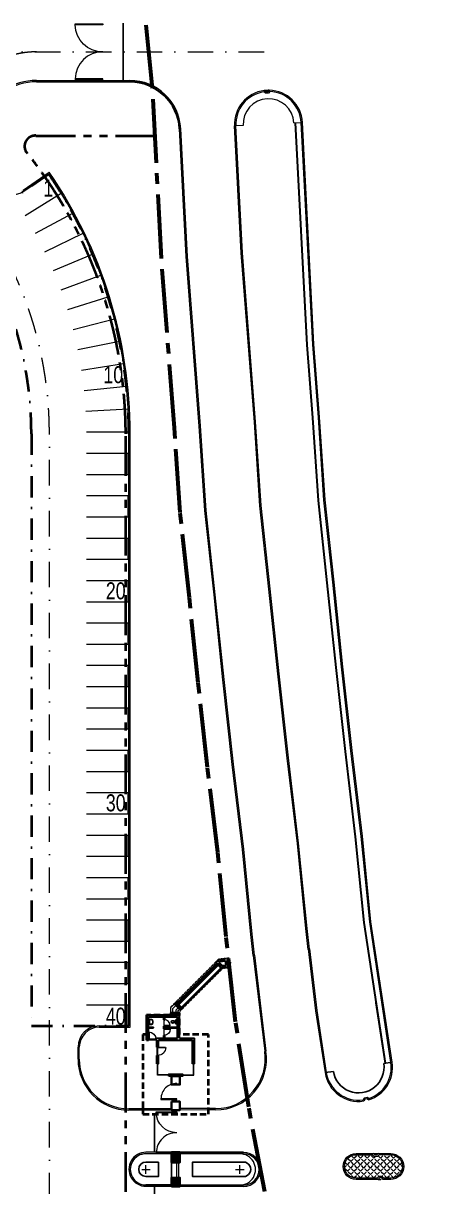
# Model space of a CAD drawing. Header units: inches. Extents: x 5542223 to 12533222, y 497239 to 5189502.
# Drawn here: x 7199867 to 7247434, y 2111526 to 2248627 of the extents above; entities that cross this region are included whole.
import ezdxf

# ---------------------------------------------------------------- set-up
doc = ezdxf.new("R2010")
doc.units = ezdxf.units.IN
doc.header["$MEASUREMENT"] = 0
for name, pattern in [('CENTER2', [1.125, 0.75, -0.125, 0.125, -0.125]), ('DASHDOT', [1, 0.5, -0.25, 0, -0.25]), ('DASHED2', [0.375, 0.25, -0.125]), ('HIDDEN', [0.375, 0.25, -0.125]), ('HIDDEN2', [0.1875, 0.125, -0.0625]), ('PHANTOM2', [1.25, 0.625, -0.125, 0.125, -0.125, 0.125, -0.125])]:
    doc.linetypes.add(name, pattern=pattern)
doc.layers.get('0').update_dxf_attribs({"color": 1})
for name, color, linetype, lineweight in [('Area_parking', 7, 'DASHDOT', 40), ('common', 7, 'Continuous', 13), ('DIM', 7, 'Continuous', 15), ('DOOR', 7, 'Continuous', 9), ('ELE', 7, 'Continuous', 13), ('Footpath', 8, 'Continuous', 5), ('grid', 7, 'CENTER2', 9), ('GuardHouse', 7, 'Continuous', 40), ('hatch', 8, 'Continuous', 9), ('landscape', 7, 'Continuous', 5), ('ME-glass', 7, 'Continuous', 13), ('ME-PROP-FITTINGS', 7, 'Continuous', 18), ('ME-ROAD', 7, 'Continuous', 20), ('ME-WALL', 7, 'Continuous', 30), ('ME-ZERO', 7, 'Continuous', 20), ('new site profile', 7, 'CENTER2', 60), ('PARKING NO TXT', 7, 'Continuous', 9), ('PROJECTION', 7, 'HIDDEN', 18), ('Road', 7, 'Continuous', 15), ('Road_center', 7, 'DASHDOT', 13), ('Road_CStone', 8, 'Continuous', 15), ('ROW', 7, 'PHANTOM2', 40), ('S_Curbstone', 8, 'Continuous', 30), ('S_Road', 7, 'Continuous', 20), ('section', 7, 'Continuous', 35)]:
    doc.layers.add(name, color=color, linetype=linetype, lineweight=lineweight)
doc.layers.add('ME-Text', color=6, linetype='Continuous')
doc.styles.add('Parking_txt', font='arial.ttf', dxfattribs={"width": 0.75})

# ---------------------------------------------------------------- blocks, each defined once
blk = doc.blocks.new('WC')
for p, q in [((0, -225), (0, 225)), ((50, 275), (150, 275)), ((200, -225), (200, 225)), ((200, 20), (278, 20)), ((278, -83), (278, 83)), ((388, -14), (388, 14)), ((50, -275), (150, -275)), ((200, -20), (278, -20))]:
    blk.add_line(p, q)
for centre, radius, start, end in [((50, 225), 50, 90, 180), ((150, 225), 50, 0, 90), ((318, 83), 40, 110.56999, 180), ((578, -610), 780, 90, 110.56999), ((488, 14), 100, 98.21321, 180), ((578, -610), 730, 90, 98.21321), ((578, 19), 151, 41.42367, 90), ((578, 19), 101, 41.42367, 90), ((570, 0), 120, 315.60189, 44.39811), ((570, 0), 170, 315.60189, 44.39811), ((50, -225), 50, 180, 270), ((150, -225), 50, 270, 360), ((318, -83), 40, 180, 249.43001), ((578, 610), 780, 249.43001, 270), ((488, -14), 100, 180, 261.78679), ((578, 610), 730, 261.78679, 270), ((578, -19), 101, 270, 318.57633), ((578, -19), 151, 270, 318.57633)]:
    blk.add_arc(centre, radius, start, end)
blk = doc.blocks.new('WB-61X51')
for p, q in [((-299, 354), (-286, 19)), ((-266, 0), (266, 0)), ((-239, 366), (-233, 216)), ((-149, 510), (149, 510)), ((-144, 465), (144, 465)), ((-139, 125), (139, 125)), ((233, 216), (239, 366)), ((286, 19), (299, 354))]:
    blk.add_line(p, q)
for centre, radius, start, end in [((-149, 360), 150, 90, 182.24574), ((-266, 20), 20, 182.24574, 270), ((-144, 370), 95, 90, 182.24574), ((-139, 220), 95, 182.24574, 270), ((139, 220), 95, 270, 357.75426), ((144, 370), 95, 357.75426, 90), ((149, 360), 150, 357.75426, 90), ((266, 20), 20, 270, 357.75426)]:
    blk.add_arc(centre, radius, start, end)
blk = doc.blocks.new('door left')
at = {"lineweight": 20}
for p, q in [((0.43, 0.94), (0.43, 0)), ((0.47, 0.94), (0.47, 0))]:
    blk.add_line(p, q, dxfattribs=at)
at = {"lineweight": 5}
blk.add_arc((0.47, 0), 0.944, 90, 180, dxfattribs=at)
blk = doc.blocks.new('A$C6ED64923')
at = {"ltscale": 3}
blk.add_lwpolyline([(100, 0), (100, 2400), (0, 2400), (0, 0)], close=True, dxfattribs=at)
blk.add_arc((75, 25), 2375, 359.39691, 89.39691, dxfattribs=at)

msp = doc.modelspace()

# ---------------------------------------------------------------- hatches: boundary and pattern name
at = {"layer": 'Footpath'}
h = msp.add_hatch(dxfattribs=at)
h.set_pattern_fill('ANGLE', color=256, scale=2000, angle=45, style=0)
h.set_pattern_definition([(45, (4558887.1, 1606594.7), (-388.90873, 388.90873), [400, -150]), (135, (4558887.1, 1606594.7), (-388.90873, -388.90873), [400, -150])])
h.paths.add_polyline_path([(7241501.785, 2115096.843), (7241242.46, 2115096.843), (7241042.46, 2115296.843), (7239115.624, 2115296.843, 0.492511268), (7237777.925, 2113557.199), (7241782.917, 2113557.199)])
h.paths.add_polyline_path([(7243186.514, 2115296.843), (7241833.293, 2115296.843), (7241633.293, 2115096.843), (7241501.785, 2115096.843), (7241782.917, 2113557.199), (7244524.212, 2113557.199, 0.492511268)])
h.paths.add_polyline_path([(7244524.212, 2113557.199), (7241782.917, 2113557.199), (7241934.22, 2112728.577), (7242193.545, 2112728.577), (7242393.545, 2112528.577), (7243186.514, 2112528.577, 0.3400232755)])
h.paths.add_polyline_path([(7241782.917, 2113557.199), (7237777.925, 2113557.199, 0.340023384), (7239115.624, 2112528.577), (7241602.713, 2112528.577), (7241802.713, 2112728.577), (7241934.22, 2112728.577)])
at = {"layer": 'landscape'}
h = msp.add_hatch(color=256, dxfattribs=at)
h.paths.add_polyline_path([(7218328.067, 2115581.932), (7217828.069, 2115581.922), (7217828.069, 2114582.037), (7218328.067, 2114582.037)])
h.paths.add_polyline_path([(7217828.069, 2115581.922), (7217328.067, 2115581.911), (7217328.067, 2114582.037), (7217828.069, 2114582.037)])
h = msp.add_hatch(color=256, dxfattribs=at)
h.paths.add_polyline_path([(7218328.067, 2115581.932), (7217828.069, 2115581.922), (7217828.069, 2114582.037), (7218328.067, 2114582.037)])
h.paths.add_polyline_path([(7217828.069, 2115581.922), (7217328.067, 2115581.911), (7217328.067, 2114582.037), (7217828.069, 2114582.037)])
h = msp.add_hatch(color=256, dxfattribs=at)
h.paths.add_polyline_path([(7218328.067, 2115581.932), (7217828.069, 2115581.922), (7217828.069, 2114582.037), (7218328.067, 2114582.037)])
h.paths.add_polyline_path([(7217828.069, 2115581.922), (7217328.067, 2115581.911), (7217328.067, 2114582.037), (7217828.069, 2114582.037)])
h = msp.add_hatch(color=256, dxfattribs=at)
h.paths.add_polyline_path([(7218328.067, 2112582.037), (7217828.069, 2112582.037), (7217828.069, 2111582.037), (7218328.067, 2111582.037)])
h.paths.add_polyline_path([(7217828.069, 2112582.037), (7217328.067, 2112582.037), (7217328.067, 2111582.037), (7217828.069, 2111582.037)])
h = msp.add_hatch(color=256, dxfattribs=at)
h.paths.add_polyline_path([(7218328.067, 2112582.037), (7217828.069, 2112582.037), (7217828.069, 2111582.037), (7218328.067, 2111582.037)])
h.paths.add_polyline_path([(7217828.069, 2112582.037), (7217328.067, 2112582.037), (7217328.067, 2111582.037), (7217828.069, 2111582.037)])
h = msp.add_hatch(color=256, dxfattribs=at)
h.paths.add_polyline_path([(7218328.067, 2112582.037), (7217828.069, 2112582.037), (7217828.069, 2111582.037), (7218328.067, 2111582.037)])
h.paths.add_polyline_path([(7217828.069, 2112582.037), (7217328.067, 2112582.037), (7217328.067, 2111582.037), (7217828.069, 2111582.037)])

# ---------------------------------------------------------------- linework, layer by layer
for p, q in [((7211637.103, 2248621.967), (7211637.103, 2241882.199)), ((7236435.41, 2125122.526), (7235447.21, 2124969.355)), ((7242364.608, 2126041.552), (7243352.807, 2126194.723))]:
    msp.add_line(p, q)
at = {"color": 8}
msp.add_line((7217328.067, 2114582.037), (7217328.067, 2112582.037), dxfattribs=at)
at = {"ltscale": 0.1}
for points in [[(7215828.067, 2114431.961), (7214327.873, 2114431.85, 0.9934548917), (7214317.104, 2112731.92), (7215828.067, 2112732.03)], [(7225825.743, 2112718.832, 1), (7225825.733, 2114432.087), (7225825.733, 2114432.087), (7219828.069, 2114432.074), (7219828.069, 2112718.798), (7225825.743, 2112718.832)]]:
    msp.add_lwpolyline(points, format="xyb", close=True, dxfattribs=at)
msp.add_circle((6864263.374, 1819279.277), 1322040.52)
msp.add_arc((7239400.009, 2125582.037), 3000, 188.81069169, 8.81078828)
at = {"layer": 'Area_parking', "ltscale": 5000}
msp.add_lwpolyline([(7212322.133, 2200257.199, 0.1505474289), (7202895.219, 2230856.386), (7193388.957, 2224384.834, -0.1505474289), (7200822.133, 2200257.199), (7200822.133, 2130469.001), (7212322.133, 2130469.001)], format="xyb", close=True, dxfattribs=at)
at = {"layer": 'common', "color": 6}
for p, q in [((7213828.07, 2113556.924), (7214828.07, 2113556.924)), ((7213828.07, 2113556.924), (7214828.07, 2113556.924)), ((7214328.07, 2113056.924), (7214328.07, 2114056.924)), ((7214328.07, 2113056.924), (7214328.07, 2114056.924))]:
    msp.add_line(p, q, dxfattribs=at)
at = {"layer": 'common', "color": 8}
for p, q in [((7224897.252, 2113557.199), (7225897.252, 2113557.199)), ((7224897.252, 2113557.199), (7225897.252, 2113557.199)), ((7225397.252, 2113057.199), (7225397.252, 2114057.199)), ((7225397.252, 2113057.199), (7225397.252, 2114057.199))]:
    msp.add_line(p, q, dxfattribs=at)
at = {"layer": 'DIM'}
msp.add_line((7214628.067, 2128800.808), (7214628.067, 2128800.808), dxfattribs=at)
msp.add_line((7214628.067, 2128800.808), (7214628.067, 2128800.808), dxfattribs=at)
at = {"layer": 'DOOR'}
for p, q in [((7216485.567, 2130460.808), (7216485.567, 2131210.808)), ((7216485.567, 2130460.808), (7216485.567, 2131210.808)), ((7216485.567, 2129365.808), (7216485.567, 2130115.808)), ((7216485.567, 2129365.808), (7216485.567, 2130115.808)), ((7215528.067, 2128915.808), (7214628.067, 2128915.808)), ((7215528.067, 2128915.808), (7214628.067, 2128915.808)), ((7215713.067, 2126970.808), (7215713.067, 2127970.808)), ((7215713.067, 2126970.808), (7215713.067, 2127970.808))]:
    msp.add_line(p, q, dxfattribs=at)
at = {"layer": 'ELE'}
for p, q in [((7217273.067, 2132627.889), (7217712.945, 2133067.768)), ((7217273.067, 2132627.889), (7217712.945, 2133067.768)), ((7217273.067, 2132627.889), (7217712.945, 2133067.768)), ((7217273.067, 2132005.808), (7217273.067, 2132627.889)), ((7217273.067, 2132005.808), (7217273.067, 2132627.889)), ((7217273.067, 2132005.808), (7217273.067, 2132627.889)), ((7217503.067, 2132532.62), (7217875.579, 2132905.133)), ((7217503.067, 2132532.62), (7217875.579, 2132905.133)), ((7217503.067, 2132532.62), (7217875.579, 2132905.133)), ((7217503.067, 2132005.808), (7217503.067, 2132532.62)), ((7217503.067, 2132005.808), (7217503.067, 2132532.62)), ((7217503.067, 2132005.808), (7217503.067, 2132532.62)), ((7217893.067, 2132371.077), (7218151.351, 2132629.361)), ((7217893.067, 2132371.077), (7218151.351, 2132629.361)), ((7217893.067, 2132371.077), (7218151.351, 2132629.361)), ((7217893.067, 2132005.808), (7217893.067, 2132371.077)), ((7217893.067, 2132005.808), (7217893.067, 2132371.077)), ((7217893.067, 2132005.808), (7217893.067, 2132371.077)), ((7218123.067, 2132275.808), (7218313.986, 2132466.727)), ((7218123.067, 2132275.808), (7218313.986, 2132466.727)), ((7218123.067, 2132275.808), (7218313.986, 2132466.727)), ((7218123.067, 2132005.808), (7218123.067, 2132275.808)), ((7218123.067, 2132005.808), (7218123.067, 2132275.808)), ((7218123.067, 2132005.808), (7218123.067, 2132275.808)), ((7215528.067, 2128800.808), (7214598.067, 2128800.808)), ((7215528.067, 2128800.808), (7214598.067, 2128800.808)), ((7215598.067, 2127970.808), (7215598.067, 2126970.808)), ((7215598.067, 2127970.808), (7215598.067, 2126970.808)), ((7217948.067, 2114582.037), (7217948.067, 2112582.037)), ((7218178.067, 2114582.037), (7218178.067, 2112582.037))]:
    msp.add_line(p, q, dxfattribs=at)
at = {"layer": 'grid', "ltscale": 0.1}
for p, q in [((7223887.928, 2137887.516), (7224384.931, 2137942.186)), ((7223887.928, 2137887.516), (7224384.931, 2137942.186)), ((7223887.928, 2137887.516), (7224384.931, 2137942.186)), ((7223887.928, 2137887.516), (7224384.931, 2137942.186)), ((7223985.039, 2137898.198), (7224136.43, 2137914.851)), ((7223985.039, 2137898.198), (7224136.43, 2137914.851)), ((7223985.039, 2137898.198), (7224136.43, 2137914.851)), ((7223985.039, 2137898.198), (7224136.43, 2137914.851))]:
    msp.add_line(p, q, dxfattribs=at)
at = {"layer": 'GuardHouse', "linetype": 'DASHED2', "ltscale": 3000}
msp.add_lwpolyline([(7218273.067, 2131748.04), (7214398.067, 2131748.04), (7214398.067, 2129453.04), (7213948.067, 2129453.04), (7213948.067, 2120093.04), (7221708.067, 2120093.04), (7221708.067, 2129453.04), (7218273.067, 2129453.04), (7218273.067, 2131748.04)], dxfattribs=at)
at = {"layer": 'hatch', "ltscale": 0.1}
msp.add_line((7217328.067, 2112557.065), (7217328.067, 2114761.217), dxfattribs=at)
msp.add_line((7217328.067, 2112557.065), (7217328.067, 2114761.217), dxfattribs=at)
at = {"layer": 'landscape'}
for p, q in [((7225788.728, 2236576.088), (7224790.077, 2236524.157)), ((7225788.728, 2236576.088), (7224790.077, 2236524.157)), ((7225788.728, 2236576.088), (7224790.077, 2236524.157)), ((7231780.632, 2236887.672), (7232779.283, 2236939.602)), ((7231780.632, 2236887.672), (7232779.283, 2236939.602)), ((7231780.632, 2236887.672), (7232779.283, 2236939.602))]:
    msp.add_line(p, q, dxfattribs=at)
msp.add_arc((7228784.68, 2236731.879), 3000, 2.97675786, 182.97673985, dxfattribs=at)
msp.add_arc((7228784.68, 2236731.879), 3000, 2.97675786, 182.97673985, dxfattribs=at)
msp.add_arc((7228784.68, 2236731.879), 3000, 2.97675786, 182.97673985, dxfattribs=at)
at = {"layer": 'ME-glass', "ltscale": 3}
for points in [[(7217028.067, 2124660.808), (7215688.067, 2124660.808), (7215688.067, 2126000.808)], [(7217028.067, 2124660.808), (7215688.067, 2124660.808), (7215688.067, 2126000.808)], [(7217028.067, 2124710.808), (7215738.067, 2124710.808), (7215738.067, 2126000.808)], [(7217028.067, 2124710.808), (7215738.067, 2124710.808), (7215738.067, 2126000.808)], [(7218628.067, 2124710.808), (7219918.067, 2124710.808), (7219918.067, 2126000.808)], [(7218628.067, 2124660.808), (7219968.067, 2124660.808), (7219968.067, 2126000.808)], [(7218628.067, 2124710.808), (7219918.067, 2124710.808), (7219918.067, 2126000.808)], [(7218628.067, 2124660.808), (7219968.067, 2124660.808), (7219968.067, 2126000.808)]]:
    msp.add_lwpolyline(points, dxfattribs=at)
at = {"layer": 'ME-ROAD', "color": 8, "ltscale": 3}
for p, q in [((7214328.129, 2115431.85), (7217328.067, 2115431.85)), ((7217203.067, 2115407.138), (7214328.129, 2115406.924)), ((7217203.067, 2115407.138), (7214328.129, 2115406.924)), ((7225397.252, 2115407.199), (7218203.067, 2115407.145)), ((7225397.252, 2115407.199), (7218203.067, 2115407.145)), ((7225825.731, 2115432.087), (7218328.067, 2115432.071)), ((7217328.07, 2111732.139), (7214328.071, 2111731.921)), ((7217328.07, 2111707.213), (7214328.071, 2111706.995)), ((7217328.07, 2111707.213), (7214328.071, 2111706.995)), ((7225835.848, 2111718.832), (7218328.07, 2111718.789)), ((7225397.252, 2111707.199), (7218328.07, 2111707.146)), ((7225397.252, 2111707.199), (7218328.07, 2111707.146))]:
    msp.add_line(p, q, dxfattribs=at)
at = {"layer": 'ME-ROAD', "ltscale": 3}
msp.add_line((7225397.284, 2111557.199), (7214328.07, 2111556.924), dxfattribs=at)
msp.add_line((7225397.284, 2111557.199), (7214328.07, 2111556.924), dxfattribs=at)
msp.add_lwpolyline([(7214328.07, 2111581.879), (7214328.07, 2111581.85), (7225825.734, 2111582.087), (7225825.734, 2111568.804, 0.999978184), (7225825.734, 2115568.804), (7225825.734, 2115582.087), (7214328.134, 2115581.85), (7214328.134, 2115581.82, 1.0000159649)], format="xyb", close=True, dxfattribs=at)
at = {"layer": 'ME-ROAD', "color": 8, "ltscale": 3}
for centre, start, end in [((7214328.07, 2113581.85), 89.99817058, 270), ((7214328.07, 2113581.85), 89.99817058, 270), ((7214328.07, 2113556.924), 89.99817058, 270), ((7214328.07, 2113556.924), 89.99817058, 270), ((7214328.07, 2113556.924), 89.99817058, 270), ((7214328.07, 2113556.924), 89.99817058, 270), ((7225397.252, 2113557.199), 270, 90.00182921), ((7225397.252, 2113557.199), 270, 90.00182921), ((7225825.69, 2113568.804), 270.00124998, 89.99875002)]:
    msp.add_arc(centre, 1850, start, end, dxfattribs=at)
at = {"layer": 'ME-Text', "color": 7, "ltscale": 0.1}
for p, q in [((7215328.069, 2120093.04), (7215328.069, 2115569.158)), ((7215328.069, 2107020.808), (7215328.069, 2111568.592))]:
    msp.add_line(p, q, dxfattribs=at)
at = {"layer": 'ME-WALL', "ltscale": 3}
for p, q in [((7214398.067, 2131775.808), (7218273.067, 2131775.808)), ((7214398.067, 2128800.808), (7214398.067, 2131775.808)), ((7214398.067, 2131775.808), (7218273.067, 2131775.808)), ((7214398.067, 2128800.808), (7214398.067, 2131775.808)), ((7214628.067, 2131545.808), (7218043.067, 2131545.808)), ((7214628.067, 2128800.808), (7214628.067, 2131545.808)), ((7214628.067, 2131545.808), (7218043.067, 2131545.808)), ((7214628.067, 2128800.808), (7214628.067, 2131545.808)), ((7216428.067, 2131210.808), (7216428.067, 2131545.808)), ((7216428.067, 2131210.808), (7216428.067, 2131545.808)), ((7216428.067, 2131210.808), (7216543.067, 2131210.808)), ((7216428.067, 2131210.808), (7216543.067, 2131210.808)), ((7216543.067, 2131210.808), (7216543.067, 2131545.808)), ((7216543.067, 2131210.808), (7216543.067, 2131545.808)), ((7218043.067, 2129030.808), (7218043.067, 2131545.808)), ((7218043.067, 2129030.808), (7218043.067, 2131545.808)), ((7218273.067, 2129030.808), (7218273.067, 2131775.808)), ((7218273.067, 2129030.808), (7218273.067, 2131775.808)), ((7214628.067, 2130345.808), (7215228.067, 2130345.808)), ((7214628.067, 2130345.808), (7215228.067, 2130345.808)), ((7214628.067, 2130230.808), (7215228.067, 2130230.808)), ((7214628.067, 2130230.808), (7215228.067, 2130230.808)), ((7215228.067, 2130230.808), (7215228.067, 2130345.808)), ((7215228.067, 2130230.808), (7215228.067, 2130345.808)), ((7216428.067, 2130115.808), (7216428.067, 2130460.808)), ((7216428.067, 2130460.808), (7216543.067, 2130460.808)), ((7216428.067, 2130115.808), (7216428.067, 2130460.808)), ((7216428.067, 2130460.808), (7216543.067, 2130460.808)), ((7216428.067, 2130115.808), (7216543.067, 2130115.808)), ((7216428.067, 2130115.808), (7216543.067, 2130115.808)), ((7216428.067, 2129030.808), (7216428.067, 2129365.808)), ((7216428.067, 2129365.808), (7216543.067, 2129365.808)), ((7216428.067, 2129030.808), (7216428.067, 2129365.808)), ((7216428.067, 2129365.808), (7216543.067, 2129365.808)), ((7216543.067, 2130345.808), (7216543.067, 2130460.808)), ((7216543.067, 2130345.808), (7216543.067, 2130460.808)), ((7216543.067, 2130345.808), (7218043.067, 2130345.808)), ((7216543.067, 2130345.808), (7218043.067, 2130345.808)), ((7216543.067, 2130115.808), (7216543.067, 2130230.808)), ((7216543.067, 2130230.808), (7218043.067, 2130230.808)), ((7216543.067, 2130115.808), (7216543.067, 2130230.808)), ((7216543.067, 2130230.808), (7218043.067, 2130230.808)), ((7216543.067, 2129030.808), (7216543.067, 2129365.808)), ((7216543.067, 2129030.808), (7216543.067, 2129365.808)), ((7214398.067, 2128800.808), (7214628.067, 2128800.808)), ((7214398.067, 2128800.808), (7214628.067, 2128800.808)), ((7215528.067, 2129030.808), (7218043.067, 2129030.808)), ((7215528.067, 2128800.808), (7215528.067, 2129030.808)), ((7215528.067, 2129030.808), (7218043.067, 2129030.808)), ((7215528.067, 2128800.808), (7215528.067, 2129030.808)), ((7215528.067, 2128800.808), (7215598.067, 2128800.808)), ((7215528.067, 2128800.808), (7215598.067, 2128800.808)), ((7215598.067, 2127970.808), (7215598.067, 2128800.808)), ((7215598.067, 2127970.808), (7215598.067, 2128800.808)), ((7215598.067, 2127970.808), (7215828.067, 2127970.808)), ((7215598.067, 2127970.808), (7215828.067, 2127970.808)), ((7215828.067, 2127970.808), (7215828.067, 2128800.808)), ((7215828.067, 2128800.808), (7219828.067, 2128800.808)), ((7215828.067, 2127970.808), (7215828.067, 2128800.808)), ((7215828.067, 2128800.808), (7219828.067, 2128800.808)), ((7218273.067, 2129030.808), (7220058.067, 2129030.808)), ((7218273.067, 2129030.808), (7220058.067, 2129030.808)), ((7218273.067, 2129030.808), (7220058.067, 2129030.808)), ((7218273.067, 2129030.808), (7220058.067, 2129030.808)), ((7219828.067, 2126000.808), (7219828.067, 2128800.808)), ((7219828.067, 2126000.808), (7219828.067, 2128800.808)), ((7220058.067, 2126000.808), (7220058.067, 2129030.808)), ((7220058.067, 2126000.808), (7220058.067, 2129030.808)), ((7220058.067, 2126000.808), (7220058.067, 2129030.808)), ((7220058.067, 2126000.808), (7220058.067, 2129030.808)), ((7215598.067, 2126000.808), (7215598.067, 2126970.808)), ((7215598.067, 2126970.808), (7215828.067, 2126970.808)), ((7215598.067, 2126000.808), (7215598.067, 2126970.808)), ((7215598.067, 2126970.808), (7215828.067, 2126970.808)), ((7215828.067, 2126000.808), (7215828.067, 2126970.808)), ((7215828.067, 2126000.808), (7215828.067, 2126970.808)), ((7215598.067, 2126000.808), (7215828.067, 2126000.808)), ((7215598.067, 2126000.808), (7215828.067, 2126000.808)), ((7220058.067, 2126000.808), (7219828.067, 2126000.808)), ((7220058.067, 2126000.808), (7219828.067, 2126000.808))]:
    msp.add_line(p, q, dxfattribs=at)
msp.add_lwpolyline([(7217028.067, 2124570.808), (7217028.067, 2124800.808), (7218628.067, 2124800.808), (7218628.067, 2124570.808), (7217028.067, 2124570.808)], dxfattribs=at)
msp.add_lwpolyline([(7217028.067, 2124570.808), (7217028.067, 2124800.808), (7218628.067, 2124800.808), (7218628.067, 2124570.808), (7217028.067, 2124570.808)], dxfattribs=at)
at = {"layer": 'new site profile', "ltscale": 10000}
msp.add_lwpolyline([(7228347.133, 2110957.199), (7226447.133, 2120957.199), (7224897.133, 2130957.199), (7223797.133, 2140957.199), (7222797.133, 2150957.199), (7221597.133, 2160957.199), (7220497.133, 2170957.199), (7219447.133, 2180957.199), (7218367.133, 2190957.199), (7217697.133, 2200957.199), (7216147.133, 2220957.199), (7215107.133, 2240957.199), (7212097.133, 2270957.199), (7211247.133, 2280957.199), (7210447.133, 2290957.199), (6916447.133, 2290957.199), (6916447.133, 2262957.199), (6761787.133, 2262957.199), (6761787.132, 2262957.199), (6513967.133, 2074507.199)], dxfattribs=at)
at = {"layer": 'PROJECTION', "ltscale": 0.2}
for p, q in [((7218653.397, 2132523.295), (7223408.595, 2137278.494)), ((7218653.397, 2132523.295), (7223408.595, 2137278.494)), ((7218653.397, 2132523.295), (7223408.595, 2137278.494)), ((7223408.595, 2137278.494), (7224246.394, 2137374.563)), ((7223408.595, 2137278.494), (7224246.394, 2137374.563)), ((7223408.595, 2137278.494), (7224246.394, 2137374.563))]:
    msp.add_line(p, q, dxfattribs=at)
msp.add_lwpolyline([(7224246.394, 2137374.563), (7224121.08, 2138467.402), (7222902.088, 2138327.622), (7217875.579, 2133301.113)], dxfattribs=at)
msp.add_lwpolyline([(7224246.394, 2137374.563), (7224121.08, 2138467.402), (7222902.088, 2138327.622), (7217875.579, 2133301.113)], dxfattribs=at)
msp.add_lwpolyline([(7224246.394, 2137374.563), (7224121.08, 2138467.402), (7222902.088, 2138327.622), (7217875.579, 2133301.113)], dxfattribs=at)
msp.add_lwpolyline([(7217223.067, 2132648.6), (7217223.067, 2131725.808), (7218323.067, 2131725.808), (7218323.067, 2132192.965), (7218653.397, 2132523.295), (7217875.579, 2133301.113)], close=True, dxfattribs=at)
msp.add_lwpolyline([(7217223.067, 2132648.6), (7217223.067, 2131725.808), (7218323.067, 2131725.808), (7218323.067, 2132192.965), (7218653.397, 2132523.295), (7217875.579, 2133301.113)], close=True, dxfattribs=at)
msp.add_lwpolyline([(7217223.067, 2132648.6), (7217223.067, 2131725.808), (7218323.067, 2131725.808), (7218323.067, 2132192.965), (7218653.397, 2132523.295), (7217875.579, 2133301.113)], close=True, dxfattribs=at)
at = {"layer": 'Road', "ltscale": 6000}
for p, q in [((7201421.263, 2241882.199), (7212444.739, 2241882.199)), ((7212322.133, 2130469.001), (7212322.133, 2200257.199)), ((7212472.133, 2130319.001), (7212472.133, 2200257.199)), ((7206322.133, 2126557.199), (7206322.133, 2127969.001))]:
    msp.add_line(p, q, dxfattribs=at)
at = {"layer": 'Road', "color": 8, "linetype": 'HIDDEN2', "ltscale": 5}
msp.add_line((7228873.911, 2240730.884), (7228286.347, 2240700.49), dxfattribs=at)
at = {"layer": 'Road'}
for p, q in [((7199866.791, 2228976.19), (7202934.631, 2231064.676)), ((7199951.202, 2228852.196), (7202895.219, 2230856.386)), ((7200085.626, 2225991.185), (7204352.816, 2228597.158)), ((7201306.167, 2223876.785), (7205696.955, 2226268.642)), ((7202420.698, 2221704.638), (7206924.351, 2223876.53)), ((7203426.497, 2219480.053), (7208032.002, 2221426.672)), ((7204321.102, 2217208.471), (7209017.2, 2218925.056)), ((7205102.328, 2214895.445), (7209877.538, 2216377.799)), ((7205768.264, 2212546.629), (7210610.91, 2213791.128)), ((7206317.282, 2210167.767), (7211215.525, 2211171.369)), ((7206748.039, 2207764.675), (7211689.903, 2208524.925)), ((7207059.483, 2205343.227), (7212032.886, 2205858.268)), ((7207250.852, 2202909.345), (7212243.634, 2203177.916)), ((7207321.679, 2200468.978), (7212321.633, 2200490.424)), ((7207332.402, 2197969.001), (7212322.133, 2197969.001)), ((7207332.402, 2195469.001), (7212322.133, 2195469.001)), ((7207332.402, 2192969.001), (7212322.133, 2192969.001)), ((7207332.402, 2190469.001), (7212322.133, 2190469.001)), ((7207332.402, 2187969.001), (7212322.133, 2187969.001)), ((7207332.402, 2185469.001), (7212322.133, 2185469.001)), ((7207332.402, 2182969.001), (7212322.133, 2182969.001)), ((7207332.402, 2180469.001), (7212322.133, 2180469.001)), ((7207332.402, 2177969.001), (7212322.133, 2177969.001)), ((7207332.402, 2175469.001), (7212322.133, 2175469.001)), ((7207332.402, 2172969.001), (7212322.133, 2172969.001)), ((7207332.402, 2170469.001), (7212322.133, 2170469.001)), ((7207332.402, 2167969.001), (7212322.133, 2167969.001)), ((7207332.402, 2165469.001), (7212322.133, 2165469.001)), ((7207332.402, 2162969.001), (7212322.133, 2162969.001)), ((7207332.402, 2160469.001), (7212322.133, 2160469.001)), ((7207332.402, 2157969.001), (7212322.133, 2157969.001)), ((7207332.402, 2155469.001), (7212322.133, 2155469.001)), ((7207332.402, 2152969.001), (7212322.133, 2152969.001)), ((7207332.402, 2150469.001), (7212322.133, 2150469.001)), ((7207332.402, 2147969.001), (7212322.133, 2147969.001)), ((7207332.402, 2145469.001), (7212322.133, 2145469.001)), ((7207332.402, 2142969.001), (7212322.133, 2142969.001)), ((7207332.402, 2140469.001), (7212322.133, 2140469.001)), ((7207332.402, 2137969.001), (7212322.133, 2137969.001)), ((7207332.402, 2135469.001), (7212322.133, 2135469.001)), ((7207332.402, 2132969.001), (7212322.133, 2132969.001)), ((7208822.133, 2130469.001), (7212322.133, 2130469.001)), ((7208822.133, 2130319.001), (7212472.133, 2130319.001))]:
    msp.add_line(p, q, dxfattribs=at)
at = {"layer": 'Road', "color": 8, "linetype": 'HIDDEN2', "ltscale": 10}
for p, q in [((7241132.876, 2115446.843), (7241742.876, 2115446.843)), ((7241693.129, 2112378.577), (7242303.129, 2112378.577))]:
    msp.add_line(p, q, dxfattribs=at)
at = {"layer": 'Road', "color": 8, "ltscale": 3}
for p, q in [((7241633.293, 2115096.843), (7241242.46, 2115096.843)), ((7241833.293, 2115296.843), (7241633.293, 2115096.843)), ((7243186.514, 2115296.843), (7241833.293, 2115296.843)), ((7241602.713, 2112528.577), (7241802.713, 2112728.577)), ((7242193.545, 2112728.577), (7241802.713, 2112728.577)), ((7242393.545, 2112528.577), (7242193.545, 2112728.577))]:
    msp.add_line(p, q, dxfattribs=at)
at = {"layer": 'Road', "ltscale": 3}
for points in [[(7228873.911, 2240730.884), (7228711.907, 2240552.619), (7228462.192, 2240540.686), (7228286.347, 2240700.49)], [(7240584.213, 2121761.348), (7240379.427, 2121888.181), (7240136.061, 2121830.973), (7240010.95, 2121628.968)], [(7241742.876, 2115446.843), (7241562.876, 2115266.843), (7241312.876, 2115266.843), (7241132.876, 2115446.843)], [(7242303.129, 2112378.577), (7242123.129, 2112558.577), (7241873.129, 2112558.577), (7241693.129, 2112378.577)]]:
    msp.add_lwpolyline(points, dxfattribs=at)
for points in [[(7241693.129, 2112378.577), (7239115.624, 2112378.577, -1), (7239115.624, 2115446.843), (7241132.876, 2115446.843)], [(7241742.876, 2115446.843), (7243186.514, 2115446.843, -0.9999996104), (7243186.514, 2112378.577), (7242303.129, 2112378.577)]]:
    msp.add_lwpolyline(points, format="xyb", dxfattribs=at)
at = {"layer": 'Road', "color": 8, "ltscale": 3}
for points in [[(7241602.713, 2112528.577), (7239115.624, 2112528.577, -1), (7239115.624, 2115296.843), (7241042.46, 2115296.843), (7241242.46, 2115096.843)], [(7243186.514, 2115296.843), (7243186.514, 2115296.843, -0.9999995899), (7243186.514, 2112528.577), (7242393.545, 2112528.577)]]:
    msp.add_lwpolyline(points, format="xyb", dxfattribs=at)
at = {"layer": 'Road', "ltscale": 6000}
for centre, radius, start, end in [((7201421.263, 2234757.199), 7125, 90, 218.43465083), ((7157947.133, 2200257.199), 54375, 0, 34.24575327), ((7157947.133, 2200257.199), 54525, 0, 34.40337597), ((7198544.343, 2230918.774), 2500, 217.06240505, 304.24575326), ((7212322.284, 2126557.262), 6000.151, 180.00059878, 269.99855443)]:
    msp.add_arc(centre, radius, start, end, dxfattribs=at)
at = {"layer": 'Road'}
for radius in [2500, 2350]:
    msp.add_arc((7208822.133, 2127969.001), radius, 90, 180, dxfattribs=at)
at = {"layer": 'Road_center', "ltscale": 6000}
for p, q in [((6985247.133, 2245257.199), (7228580.129, 2245257.199)), ((7202947.133, 2092162.198), (7202947.133, 2200257.199))]:
    msp.add_line(p, q, dxfattribs=at)
for centre, radius, start, end in [((7157947.133, 2200257.199), 45000, 0, 90), ((7201421.263, 2234757.199), 10500, 90, 218.43465083)]:
    msp.add_arc(centre, radius, start, end, dxfattribs=at)
at = {"layer": 'Road_CStone', "ltscale": 6000}
for p, q in [((7201421.263, 2241732.199), (7212444.739, 2241732.199)), ((7226981.889, 2138780.493), (7228328.231, 2127483.312)), ((7206472.133, 2126557.2), (7206472.133, 2127969.001)), ((7217328.067, 2120707.111), (7212322.133, 2120707.111)), ((7221708.067, 2120732.037), (7218328.067, 2120726.625)), ((7222547.979, 2120732.037), (7221708.067, 2120732.037))]:
    msp.add_line(p, q, dxfattribs=at)
msp.add_lwpolyline([(7226981.735, 2138781.843), (7226708.816, 2141262.919), (7225707.379, 2151277.295), (7224505.654, 2161291.671), (7223408.024, 2171270.118), (7222358.327, 2181267.241), (7221284.256, 2191212.341), (7220617.215, 2201168.17), (7219068.906, 2221146.354), (7218286.845, 2236185.99)], dxfattribs=at)
for centre, radius, start, end in [((7201421.263, 2234757.199), 6975, 90, 218.43465083), ((7212322.284, 2126557.262), 5850.151, 180.00061413, 269.99851737), ((7222547.979, 2126582.037), 5850, 270, 8.81073299)]:
    msp.add_arc(centre, radius, start, end, dxfattribs=at)
at = {"layer": 'ROW', "ltscale": 7500}
for p, q in [((7201354.479, 2235382.199), (7215241.033, 2235382.199)), ((7211947.133, 2092162.198), (7211947.133, 2200257.199))]:
    msp.add_line(p, q, dxfattribs=at)
for centre, radius, start, end in [((7201275.073, 2234127.945), 1256.765, 86.37749073, 213.0518907), ((7158687.751, 2200128.109), 53259.548, 0.14716311, 38.84931328)]:
    msp.add_arc(centre, radius, start, end, dxfattribs=at)
at = {"layer": 'S_Curbstone'}
msp.add_line((7242562.248, 2126072.186), (7241456.191, 2133208.034), dxfattribs=at)
msp.add_lwpolyline([(7242561.845, 2126074.817), (7240061.873, 2142651.84), (7239052.546, 2152745.118), (7237842.91, 2162825.418), (7236756.152, 2172705.033), (7235707.84, 2182688.961), (7234660.957, 2192382.315), (7234007.488, 2202135.59), (7233340.449, 2210742.544), (7231980.362, 2236898.058)], dxfattribs=at)
at = {"layer": 'S_Curbstone', "ltscale": 50}
msp.add_arc((7212444.738, 2235882.199), 5850, 2.97669945, 90, dxfattribs=at)
at = {"layer": 'S_Road', "ltscale": 0.1}
for p, q in [((7234139.346, 2210784.54), (7232779.283, 2236939.603)), ((7227130.835, 2138798.244), (7228477.177, 2127501.062)), ((7233448.151, 2139551.11), (7234316.768, 2132262.53)), ((7234316.768, 2132262.53), (7235447.21, 2124969.356)), ((7217328.067, 2120557.111), (7212322.133, 2120557.111)), ((7221708.067, 2120582.037), (7218328.067, 2120557.111)), ((7222547.979, 2120582.037), (7221708.067, 2120582.037))]:
    msp.add_line(p, q, dxfattribs=at)
at = {"layer": 'S_Road', "color": 8, "ltscale": 0.1}
for p, q in [((7233597.097, 2139568.861), (7234465.402, 2132282.9)), ((7234464.998, 2132285.506), (7235595.44, 2124992.331))]:
    msp.add_line(p, q, dxfattribs=at)
for points in [[(7228938.365, 2240578.775), (7228781.128, 2240405.756), (7228407.291, 2240387.891), (7228236.608, 2240543.004)], [(7233603.81, 2139510.271), (7233334.495, 2141958.598), (7232329.786, 2152005.688), (7231124.135, 2162052.778), (7230031.9, 2171982.181), (7228982.89, 2181972.755), (7227922.311, 2191792.929), (7227262.005, 2201648.243), (7225717.543, 2221576.783), (7224939.875, 2236531.947)], [(7243204.578, 2126171.748), (7240707.03, 2142732.695), (7239698.681, 2152816.186), (7238488.662, 2162899.677), (7237402.43, 2172774.508), (7236354.185, 2182757.796), (7235308.619, 2192438.962), (7234655.807, 2202182.43), (7233989.143, 2210784.54), (7232629.485, 2236931.812)], [(7240604.415, 2121925.275), (7240405.586, 2122048.419), (7240041.253, 2121962.776), (7239920.212, 2121767.343)]]:
    msp.add_lwpolyline(points, dxfattribs=at)
at = {"layer": 'S_Road', "ltscale": 0.1}
for points in [[(7227130.835, 2138798.244), (7226857.998, 2141278.582), (7225856.487, 2151293.695), (7224654.673, 2161308.808), (7223557.166, 2171286.151), (7222507.483, 2181283.126), (7221433.716, 2191225.414), (7220766.827, 2201178.979), (7219218.605, 2221156.045), (7218436.643, 2236193.778)], [(7233454.71, 2139493.87), (7233185.313, 2141942.934), (7232180.677, 2151989.287), (7230975.115, 2162035.641), (7229882.759, 2171966.148), (7228833.733, 2181956.87), (7227772.851, 2191779.857), (7227112.393, 2201637.433), (7225567.845, 2221567.092), (7224790.077, 2236524.157)], [(7243352.9, 2126194.116), (7240855.912, 2142751.353), (7239847.789, 2152832.586), (7238637.682, 2162916.814), (7237551.572, 2172790.54), (7236503.342, 2182773.682), (7235458.08, 2192452.034), (7234805.419, 2202193.239), (7234138.842, 2210794.231), (7232779.283, 2236939.602)]]:
    msp.add_lwpolyline(points, dxfattribs=at)
for centre, radius, start, end in [((7212444.738, 2235882.199), 6000, 2.97669945, 90), ((7228784.68, 2236731.879), 4000, 97.15983469, 182.97673985), ((7228784.68, 2236731.879), 4000, 2.97675786, 88.7217508), ((7222547.979, 2126582.037), 6000, 270, 8.81073299), ((7239400.009, 2125582.037), 4000, 287.22056863, 8.81078828), ((7239400.009, 2125582.037), 4000, 188.81069169, 278.78546482)]:
    msp.add_arc(centre, radius, start, end, dxfattribs=at)
at = {"layer": 'S_Road', "color": 8, "ltscale": 0.1}
for centre, start, end in [((7228784.68, 2236731.879), 98.17942768, 182.97673985), ((7228784.68, 2236731.879), 2.97675786, 87.71177877), ((7239400.009, 2125582.037), 288.23002855, 8.81078828), ((7239400.009, 2125582.037), 188.81069169, 277.76542797)]:
    msp.add_arc(centre, 3850, start, end, dxfattribs=at)
at = {"layer": 'section'}
for p, q in [((7217981.645, 2133124.336), (7222688.722, 2137831.412)), ((7217981.645, 2133124.336), (7222688.722, 2137831.412)), ((7217981.645, 2133124.336), (7222688.722, 2137831.412)), ((7217981.645, 2133124.336), (7222688.722, 2137831.412)), ((7217981.645, 2133124.336), (7222688.722, 2137831.412)), ((7217981.645, 2133124.336), (7222688.722, 2137831.412)), ((7218144.28, 2132961.702), (7222851.356, 2137668.778)), ((7218144.28, 2132961.702), (7222851.356, 2137668.778)), ((7218144.28, 2132961.702), (7222851.356, 2137668.778)), ((7218144.28, 2132961.702), (7222851.356, 2137668.778)), ((7218144.28, 2132961.702), (7222851.356, 2137668.778)), ((7218144.28, 2132961.702), (7222851.356, 2137668.778)), ((7222582.215, 2137937.919), (7222924.115, 2138279.82)), ((7222582.215, 2137937.919), (7222924.115, 2138279.82)), ((7222582.215, 2137937.919), (7222924.115, 2138279.82)), ((7223213.665, 2137306.469), (7222582.215, 2137937.919)), ((7223213.665, 2137306.469), (7222582.215, 2137937.919)), ((7223213.665, 2137306.469), (7222582.215, 2137937.919)), ((7223213.665, 2137306.469), (7222582.215, 2137937.919)), ((7223213.665, 2137306.469), (7222582.215, 2137937.919)), ((7223213.665, 2137306.469), (7222582.215, 2137937.919)), ((7222907.484, 2137937.919), (7223030.021, 2138060.457)), ((7222907.484, 2137937.919), (7223030.021, 2138060.457)), ((7222907.484, 2137937.919), (7223030.021, 2138060.457)), ((7222907.484, 2137937.919), (7223297.782, 2137547.622)), ((7222907.484, 2137937.919), (7223297.782, 2137547.622)), ((7222907.484, 2137937.919), (7223297.782, 2137547.622)), ((7218511.976, 2132594.006), (7223219.052, 2137301.082)), ((7218511.976, 2132594.006), (7223219.052, 2137301.082)), ((7218511.976, 2132594.006), (7223219.052, 2137301.082)), ((7218511.976, 2132594.006), (7223219.052, 2137301.082)), ((7218511.976, 2132594.006), (7223219.052, 2137301.082)), ((7218511.976, 2132594.006), (7223219.052, 2137301.082))]:
    msp.add_line(p, q, dxfattribs=at)
at = {"layer": 'section', "linetype": 'Continuous'}
for p, q in [((7222924.115, 2138279.82), (7223699.575, 2138368.741)), ((7222924.115, 2138279.82), (7223699.576, 2138368.741)), ((7222924.115, 2138279.82), (7223699.575, 2138368.741)), ((7222924.115, 2138279.82), (7223699.576, 2138368.741)), ((7222924.115, 2138279.82), (7223699.575, 2138368.741)), ((7222924.115, 2138279.82), (7223699.576, 2138368.741)), ((7223725.778, 2138140.238), (7223030.021, 2138060.457)), ((7223725.778, 2138140.238), (7223030.021, 2138060.457)), ((7223725.778, 2138140.238), (7223030.021, 2138060.457)), ((7223213.665, 2137306.469), (7224191.024, 2137418.541)), ((7223213.665, 2137306.469), (7224191.024, 2137418.541)), ((7223213.665, 2137306.469), (7224191.024, 2137418.541)), ((7223224.838, 2137307.75), (7224191.024, 2137418.541)), ((7223224.838, 2137307.75), (7224191.024, 2137418.541)), ((7223224.838, 2137307.75), (7224191.024, 2137418.541)), ((7223297.782, 2137547.622), (7223787.295, 2137603.754)), ((7223297.782, 2137547.622), (7223787.295, 2137603.754)), ((7223297.782, 2137547.622), (7223787.295, 2137603.754)), ((7223297.782, 2137547.622), (7223787.295, 2137603.754)), ((7223297.782, 2137547.622), (7223787.295, 2137603.754)), ((7223297.782, 2137547.622), (7223787.295, 2137603.754)), ((7223787.295, 2137603.754), (7223725.778, 2138140.238)), ((7223787.295, 2137603.754), (7223725.778, 2138140.238)), ((7223787.295, 2137603.754), (7223725.778, 2138140.238)), ((7223787.295, 2137603.754), (7223725.778, 2138140.238)), ((7223787.295, 2137603.754), (7223725.778, 2138140.238)), ((7223787.295, 2137603.754), (7223725.778, 2138140.238)), ((7223928.078, 2138394.943), (7224077.102, 2138412.031)), ((7223928.078, 2138394.943), (7224077.102, 2138412.031)), ((7223928.078, 2138394.943), (7224077.102, 2138412.031)), ((7223928.078, 2138394.943), (7224077.102, 2138412.031)), ((7223928.078, 2138394.943), (7224077.102, 2138412.031)), ((7223928.078, 2138394.943), (7224077.102, 2138412.031)), ((7223954.28, 2138166.44), (7224103.304, 2138183.528)), ((7223954.28, 2138166.44), (7224103.304, 2138183.528)), ((7223954.28, 2138166.44), (7224103.304, 2138183.528)), ((7223954.28, 2138166.44), (7224103.304, 2138183.528)), ((7223954.28, 2138166.44), (7224103.304, 2138183.528)), ((7223954.28, 2138166.44), (7224103.304, 2138183.528)), ((7224015.798, 2137629.956), (7223954.28, 2138166.44)), ((7224015.798, 2137629.956), (7223954.28, 2138166.44)), ((7224015.798, 2137629.956), (7223954.28, 2138166.44)), ((7224015.798, 2137629.956), (7223954.28, 2138166.44)), ((7224015.798, 2137629.956), (7223954.28, 2138166.44)), ((7224015.798, 2137629.956), (7223954.28, 2138166.44)), ((7224015.798, 2137629.956), (7224164.822, 2137647.044)), ((7224015.798, 2137629.956), (7224164.822, 2137647.044)), ((7224015.798, 2137629.956), (7224164.822, 2137647.044)), ((7224015.798, 2137629.956), (7224164.822, 2137647.044)), ((7224015.798, 2137629.956), (7224164.822, 2137647.044)), ((7224015.798, 2137629.956), (7224164.822, 2137647.044)), ((7224103.304, 2138183.528), (7224077.102, 2138412.031)), ((7224103.304, 2138183.528), (7224077.102, 2138412.031)), ((7224103.304, 2138183.528), (7224077.102, 2138412.031)), ((7224103.304, 2138183.528), (7224077.102, 2138412.031)), ((7224103.304, 2138183.528), (7224077.102, 2138412.031)), ((7224103.304, 2138183.528), (7224077.102, 2138412.031)), ((7224191.024, 2137418.541), (7224164.822, 2137647.044)), ((7224191.024, 2137418.541), (7224164.822, 2137647.044)), ((7224191.024, 2137418.541), (7224164.822, 2137647.044)), ((7224191.024, 2137418.541), (7224164.822, 2137647.044)), ((7224191.024, 2137418.541), (7224164.822, 2137647.044)), ((7224191.024, 2137418.541), (7224164.822, 2137647.044))]:
    msp.add_line(p, q, dxfattribs=at)
at = {"layer": 'section'}
for points in [[(7217273.067, 2131775.808), (7217273.067, 2132005.808), (7218273.067, 2132005.808), (7218273.067, 2131775.808)], [(7217273.067, 2131775.808), (7217273.067, 2132005.808), (7218273.067, 2132005.808), (7218273.067, 2131775.808)], [(7217273.067, 2131775.808), (7217273.067, 2132005.808), (7218273.067, 2132005.808), (7218273.067, 2131775.808)], [(7217273.067, 2131775.808), (7217273.067, 2132005.808), (7218273.067, 2132005.808), (7218273.067, 2131775.808)], [(7217273.067, 2131775.808), (7217273.067, 2132005.808), (7218273.067, 2132005.808), (7218273.067, 2131775.808)], [(7217273.067, 2131775.808), (7217273.067, 2132005.808), (7218273.067, 2132005.808), (7218273.067, 2131775.808)], [(7217875.579, 2133230.402), (7217712.945, 2133067.768), (7218420.052, 2132360.661), (7218582.686, 2132523.295)], [(7217875.579, 2133230.402), (7217712.945, 2133067.768), (7218420.052, 2132360.661), (7218582.686, 2132523.295)], [(7217875.579, 2133230.402), (7217712.945, 2133067.768), (7218420.052, 2132360.661), (7218582.686, 2132523.295)], [(7217875.579, 2133230.402), (7217712.945, 2133067.768), (7218420.052, 2132360.661), (7218582.686, 2132523.295)], [(7217875.579, 2133230.402), (7217712.945, 2133067.768), (7218420.052, 2132360.661), (7218582.686, 2132523.295)], [(7217875.579, 2133230.402), (7217712.945, 2133067.768), (7218420.052, 2132360.661), (7218582.686, 2132523.295)], [(7217328.067, 2124570.808), (7218328.067, 2124570.808), (7218328.067, 2123570.808), (7217328.067, 2123570.808)], [(7217328.067, 2124570.808), (7218328.067, 2124570.808), (7218328.067, 2123570.808), (7217328.067, 2123570.808)], [(7217328.067, 2124570.808), (7218328.067, 2124570.808), (7218328.067, 2123570.808), (7217328.067, 2123570.808)], [(7217328.067, 2124570.808), (7218328.067, 2124570.808), (7218328.067, 2123570.808), (7217328.067, 2123570.808)], [(7217328.067, 2124570.808), (7218328.067, 2124570.808), (7218328.067, 2123570.808), (7217328.067, 2123570.808)], [(7217328.067, 2124570.808), (7218328.067, 2124570.808), (7218328.067, 2123570.808), (7217328.067, 2123570.808)], [(7217328.067, 2121557.111), (7218328.067, 2121557.111), (7218328.067, 2120557.111), (7217328.067, 2120557.111)], [(7217328.067, 2121557.111), (7218328.067, 2121557.111), (7218328.067, 2120557.111), (7217328.067, 2120557.111)], [(7217328.067, 2114582.037), (7218328.067, 2114582.037), (7218328.067, 2115582.037), (7217328.067, 2115582.037)], [(7217328.069, 2114393.141), (7218328.069, 2114393.141), (7218328.069, 2115393.141), (7217328.069, 2115393.141)], [(7217328.069, 2114393.141), (7218328.069, 2114393.141), (7218328.069, 2115393.141), (7217328.069, 2115393.141)], [(7217328.067, 2111582.037), (7218328.067, 2111582.037), (7218328.067, 2112582.037), (7217328.067, 2112582.037)], [(7217328.07, 2111557.065), (7218328.07, 2111557.065), (7218328.07, 2112557.065), (7217328.07, 2112557.065)], [(7217328.07, 2111557.065), (7218328.07, 2111557.065), (7218328.07, 2112557.065), (7217328.07, 2112557.065)]]:
    msp.add_lwpolyline(points, close=True, dxfattribs=at)

# ---------------------------------------------------------------- block references
at = {"layer": 'DIM'}
for p, xscale, yscale, zscale, rotation in [((7215078.067, 2128915.808), -900, 900, 900, 359.9999999999407), ((7215078.067, 2128915.808), -900, 900, 900, 359.9999999999407), ((7215713.067, 2127470.808), -1000, 1000, 1000, 270), ((7215713.067, 2127470.808), -1000, 1000, 1000, 270)]:
    msp.add_blockref('door left', p, dxfattribs=dict(at, xscale=xscale, yscale=yscale, zscale=zscale, rotation=rotation))
at = {"layer": 'DOOR', "extrusion": (-2.2267e-36, -1.73312e-39, -1), "xscale": 1.35702081584045, "yscale": 1.357020821888, "zscale": -1.35702081604191, "rotation": 270.0001710509576}
msp.add_blockref('A$C6ED64923', (-7209262.113, 2248572.036), dxfattribs=at)
at = {"layer": 'DOOR', "extrusion": (-2.2267e-36, 1.73312e-39, -1), "xscale": -1.35702081584045, "yscale": 1.357020821888, "zscale": -1.35702081604191, "rotation": 269.9998289490424}
msp.add_blockref('A$C6ED64923', (-7209262.113, 2241942.363), dxfattribs=at)
at = {"layer": 'DOOR', "yscale": 750, "zscale": 750, "rotation": 270}
for p, xscale in [((7216485.567, 2130835.808), 750), ((7216485.567, 2130835.808), 750), ((7216485.567, 2129740.808), -750), ((7216485.567, 2129740.808), -750)]:
    msp.add_blockref('door left', p, dxfattribs=dict(at, xscale=xscale))
at = {"layer": 'ME-PROP-FITTINGS', "rotation": 270}
msp.add_blockref('WB-61X51', (7214628.067, 2130945.808), dxfattribs=at)
msp.add_blockref('WB-61X51', (7214628.067, 2130945.808), dxfattribs=at)
at = {"layer": 'ME-PROP-FITTINGS', "xscale": -1}
msp.add_blockref('WC', (7218043.067, 2130945.808), dxfattribs=at)
msp.add_blockref('WC', (7218043.067, 2130945.808), dxfattribs=at)
at = {"layer": 'ME-ZERO', "ltscale": 3, "xscale": 0.7708701048977673, "yscale": 0.7708701048977673, "zscale": 0.7708701050226247, "rotation": 90}
msp.add_blockref('A$C6ED64923', (7217953.067, 2121811.217), dxfattribs=at)
msp.add_blockref('A$C6ED64923', (7217953.067, 2121811.217), dxfattribs=at)
at = {"layer": 'ME-ZERO', "ltscale": 3, "xscale": -1, "rotation": 90}
msp.add_blockref('A$C6ED64923', (7217953.069, 2120343.404), dxfattribs=at)
msp.add_blockref('A$C6ED64923', (7217953.069, 2120343.404), dxfattribs=at)
at = {"layer": 'ME-ZERO', "ltscale": 3, "rotation": 90}
msp.add_blockref('A$C6ED64923', (7217953.069, 2115443.141), dxfattribs=at)
msp.add_blockref('A$C6ED64923', (7217953.069, 2115443.141), dxfattribs=at)

# ---------------------------------------------------------------- texts
at = {"layer": 'PARKING NO TXT', "style": 'Parking_txt', "width": 0.75}
for s, p in [('1', (7202238.076, 2228200.884)), ('10', (7209313.942, 2206211.598)), ('20', (7209600.767, 2180746.45)), ('30', (7209600.767, 2155763.72)), ('40', (7209600.767, 2130628.352))]:
    msp.add_text(s, height=2000, dxfattribs=at).set_placement(p)

doc.saveas('drawing.dxf')
